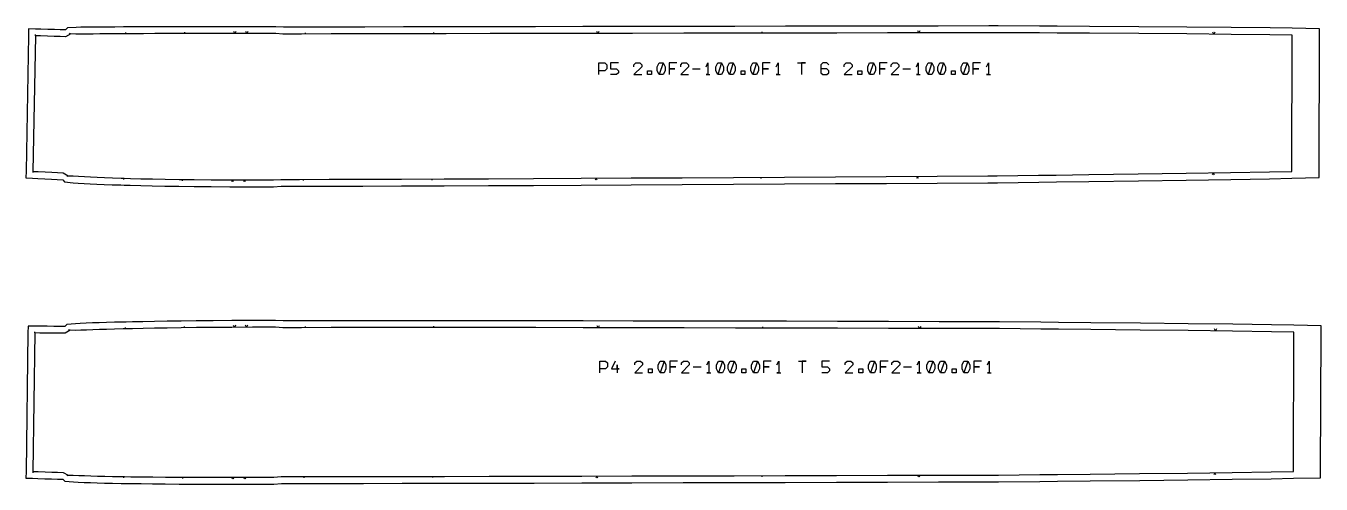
# Model space of a CAD drawing. Header units: metres. Extents: x -12 to 17699, y -154 to 17579.
# Drawn here: x -10 to 1890, y 2263 to 2935 of the extents above; entities that cross this region are included whole.
import ezdxf

# ---------------------------------------------------------------- set-up
doc = ezdxf.new("R2010")
doc.units = ezdxf.units.M

msp = doc.modelspace()

# ---------------------------------------------------------------- linework, layer by layer
at = {"layer": 'Marge'}
for points in [[(-0.47, 2712.039), (7.105, 2711.683), (17.582, 2711.175), (27.131, 2710.699), (35.814, 2710.254), (43.803, 2709.844), (46.636, 2706.822), (59.315, 2705.492), (66.372, 2704.9), (75.099, 2704.439), (84.166, 2703.949), (94.024, 2703.454), (104.762, 2703.001), (116.385, 2702.562), (129.046, 2702.121), (133.781, 2701.991), (142.989, 2701.739), (158.324, 2701.362), (175.232, 2700.965), (193.841, 2700.572), (214.273, 2700.223), (236.719, 2699.956), (261.455, 2699.762), (288.825, 2699.634), (319.206, 2699.575), (353.075, 2699.592), (364.289, 2700.404), (391.135, 2700.371), (434.451, 2700.434), (484.23, 2700.565), (540.904, 2700.753), (603.311, 2700.985), (668.31, 2701.25), (734.614, 2701.573), (804.412, 2701.96), (877.615, 2702.366), (952.624, 2702.774), (1027.662, 2703.194), (1102.459, 2703.632), (1177.436, 2704.086), (1252.024, 2704.526), (1326.725, 2704.95), (1401.088, 2705.386), (1414.846, 2705.47), (1475.558, 2706.287), (1501.451, 2706.636), (1549.07, 2707.287), (1621.68, 2708.288), (1692.038, 2709.302), (1757.199, 2710.306), (1814.247, 2711.286), (1846.968, 2712.031), (1886.716, 2712.936), (1886.74, 2721.921), (1887.278, 2921.843), (1887.303, 2931.309), (1847.439, 2931.95), (1814.776, 2932.475), (1757.831, 2933.059), (1692.79, 2933.605), (1622.562, 2934.124), (1550.085, 2934.612), (1502.555, 2934.915), (1476.71, 2935.075), (1416.109, 2935.439), (1402.378, 2935.415), (1328.151, 2935.287), (1253.584, 2935.155), (1179.129, 2935.026), (1104.289, 2934.899), (1029.629, 2934.77), (954.728, 2934.636), (879.854, 2934.501), (806.783, 2934.37), (737.117, 2934.245), (670.94, 2934.118), (606.062, 2933.987), (543.772, 2933.857), (487.207, 2933.736), (437.529, 2933.626), (394.308, 2933.526), (367.546, 2933.43), (356.363, 2934.252), (322.581, 2934.265), (292.283, 2934.267), (264.993, 2934.263), (240.335, 2934.25), (217.961, 2934.219), (197.589, 2934.154), (179.031, 2934.065), (162.174, 2933.983), (146.898, 2933.931), (137.703, 2933.907), (133.013, 2933.894), (120.4, 2933.817), (108.817, 2933.748), (98.124, 2933.667), (88.319, 2933.548), (79.296, 2933.446), (70.587, 2933.392), (63.625, 2933.134), (50.743, 2932.457), (48.148, 2929.565), (40.223, 2929.74), (31.57, 2929.982), (22.035, 2930.283), (11.569, 2930.633), (4.004, 2930.896), (-6.155, 2931.249), (-6.342, 2921.086), (-9.998, 2722.212), (-10.177, 2712.496)], [(-0.304, 2271.881), (7.284, 2271.65), (17.795, 2271.33), (27.377, 2271.038), (36.097, 2270.778), (44.117, 2270.55), (46.913, 2267.608), (59.667, 2266.54), (66.727, 2266.096), (75.465, 2265.813), (84.539, 2265.501), (94.402, 2265.187), (105.146, 2264.92), (116.778, 2264.672), (129.447, 2264.426), (134.175, 2264.362), (143.395, 2264.239), (158.738, 2264.055), (175.658, 2263.855), (194.282, 2263.659), (214.728, 2263.505), (237.186, 2263.416), (261.935, 2263.379), (289.322, 2263.383), (319.723, 2263.427), (353.618, 2263.515), (364.812, 2264.318), (391.706, 2264.307), (435.062, 2264.358), (484.891, 2264.436), (541.625, 2264.539), (604.103, 2264.659), (669.174, 2264.792), (735.551, 2264.944), (805.425, 2265.119), (878.713, 2265.302), (953.811, 2265.488), (1028.935, 2265.677), (1103.818, 2265.871), (1178.882, 2266.07), (1253.558, 2266.264), (1328.348, 2266.454), (1402.796, 2266.647), (1416.569, 2266.684), (1477.352, 2267.295), (1503.276, 2267.559), (1550.951, 2268.054), (1623.648, 2268.831), (1694.089, 2269.629), (1759.327, 2270.431), (1816.442, 2271.234), (1849.202, 2271.879), (1888.975, 2272.661), (1889.005, 2281.743), (1889.69, 2486.168), (1889.721, 2495.521), (1849.886, 2496.3), (1817.167, 2496.939), (1760.123, 2497.729), (1694.967, 2498.513), (1624.616, 2499.287), (1552.013, 2500.041), (1504.4, 2500.53), (1478.51, 2500.791), (1417.804, 2501.404), (1404.047, 2501.439), (1329.687, 2501.611), (1254.99, 2501.768), (1180.405, 2501.943), (1105.431, 2502.133), (1030.636, 2502.306), (955.602, 2502.457), (880.596, 2502.596), (807.396, 2502.739), (737.601, 2502.876), (671.299, 2502.957), (606.304, 2502.982), (543.899, 2502.983), (487.228, 2502.961), (437.452, 2502.907), (394.141, 2502.812), (367.296, 2502.684), (356.108, 2503.455), (322.249, 2503.366), (291.88, 2503.227), (264.523, 2503.045), (239.803, 2502.825), (217.371, 2502.561), (196.952, 2502.244), (178.352, 2501.901), (161.455, 2501.567), (146.137, 2501.268), (136.927, 2501.081), (132.214, 2500.984), (119.568, 2500.66), (107.956, 2500.351), (97.235, 2500.037), (87.401, 2499.693), (78.353, 2499.371), (69.63, 2499.096), (62.626, 2498.662), (49.895, 2497.692), (47.145, 2494.737), (39.228, 2494.692), (30.583, 2494.712), (21.048, 2494.796), (10.577, 2494.929), (2.995, 2495.049), (-7.023, 2495.208), (-7.163, 2485.19), (-9.999, 2282.016), (-10.136, 2272.18)]]:
    msp.add_lwpolyline(points, close=True, dxfattribs=at)
at = {"layer": 'Patron'}
for points in [[(0, 2722.028), (7.574, 2721.672), (18.066, 2721.163), (27.629, 2720.687), (36.326, 2720.241), (44.315, 2719.831), (51.743, 2715.419), (59.219, 2715.491), (67.153, 2714.87), (75.623, 2714.426), (84.706, 2713.934), (94.526, 2713.441), (105.183, 2712.992), (116.763, 2712.554), (129.394, 2712.115), (134.056, 2711.987), (143.262, 2711.735), (158.57, 2711.359), (175.467, 2710.963), (194.053, 2710.569), (214.443, 2710.222), (236.839, 2709.955), (261.534, 2709.761), (288.872, 2709.634), (319.225, 2709.575), (353.07, 2709.592), (363.542, 2710.376), (391.137, 2710.371), (434.436, 2710.434), (484.204, 2710.565), (540.871, 2710.753), (603.274, 2710.985), (668.269, 2711.25), (734.566, 2711.573), (804.356, 2711.96), (877.559, 2712.366), (952.57, 2712.774), (1027.606, 2713.194), (1102.401, 2713.632), (1177.376, 2714.086), (1251.965, 2714.526), (1326.668, 2714.95), (1401.029, 2715.386), (1414.785, 2715.469), (1475.423, 2716.286), (1501.316, 2716.635), (1548.933, 2717.286), (1621.542, 2718.287), (1691.894, 2719.301), (1757.045, 2720.304), (1814.075, 2721.284), (1846.74, 2722.028), (1847.278, 2921.951), (1814.673, 2922.476), (1757.747, 2923.059), (1692.716, 2923.605), (1622.495, 2924.124), (1550.021, 2924.612), (1502.494, 2924.915), (1476.649, 2925.075), (1416.126, 2925.439), (1402.395, 2925.415), (1328.169, 2925.287), (1253.601, 2925.155), (1179.146, 2925.026), (1104.306, 2924.899), (1029.647, 2924.77), (954.746, 2924.636), (879.872, 2924.501), (806.801, 2924.37), (737.137, 2924.245), (670.96, 2924.118), (606.083, 2923.987), (543.793, 2923.857), (487.229, 2923.736), (437.553, 2923.626), (394.332, 2923.526), (366.788, 2923.459), (356.359, 2924.252), (322.58, 2924.265), (292.284, 2924.267), (264.998, 2924.263), (240.349, 2924.25), (217.993, 2924.22), (197.637, 2924.154), (179.08, 2924.065), (162.208, 2923.983), (146.924, 2923.931), (137.73, 2923.907), (133.075, 2923.895), (120.459, 2923.817), (108.892, 2923.748), (98.245, 2923.668), (88.432, 2923.549), (79.354, 2923.446), (70.889, 2923.397), (62.953, 2923.157), (55.498, 2923.659), (47.927, 2919.568), (39.944, 2919.744), (31.254, 2919.987), (21.701, 2920.288), (11.221, 2920.639), (3.656, 2920.902)], [(0, 2281.876), (7.588, 2281.646), (18.1, 2281.325), (27.681, 2281.034), (36.396, 2280.774), (44.401, 2280.546), (51.861, 2276.298), (59.35, 2276.535), (67.299, 2276.08), (75.784, 2275.808), (84.884, 2275.495), (94.72, 2275.182), (105.394, 2274.917), (116.992, 2274.67), (129.641, 2274.425), (134.31, 2274.361), (143.529, 2274.238), (158.858, 2274.054), (175.777, 2273.854), (194.387, 2273.659), (214.803, 2273.505), (237.226, 2273.416), (261.95, 2273.379), (289.32, 2273.383), (319.709, 2273.427), (353.592, 2273.515), (364.074, 2274.291), (391.7, 2274.307), (435.05, 2274.358), (484.875, 2274.436), (541.607, 2274.539), (604.083, 2274.659), (669.154, 2274.792), (735.528, 2274.944), (805.4, 2275.119), (878.688, 2275.302), (953.786, 2275.488), (1028.91, 2275.677), (1103.792, 2275.871), (1178.856, 2276.07), (1253.532, 2276.264), (1328.323, 2276.454), (1402.77, 2276.647), (1416.542, 2276.684), (1477.251, 2277.294), (1503.174, 2277.558), (1550.847, 2278.053), (1623.541, 2278.831), (1693.976, 2279.628), (1759.204, 2280.43), (1816.301, 2281.233), (1849.005, 2281.877), (1849.69, 2486.302), (1817.028, 2486.94), (1760.003, 2487.73), (1694.857, 2488.513), (1624.512, 2489.288), (1551.911, 2490.041), (1504.299, 2490.531), (1478.409, 2490.792), (1417.779, 2491.404), (1404.024, 2491.439), (1329.666, 2491.611), (1254.966, 2491.768), (1180.38, 2491.943), (1105.408, 2492.134), (1030.616, 2492.306), (955.583, 2492.457), (880.576, 2492.596), (807.376, 2492.739), (737.589, 2492.876), (671.295, 2492.957), (606.303, 2492.982), (543.903, 2492.983), (487.239, 2492.961), (437.474, 2492.908), (394.178, 2492.812), (366.585, 2492.71), (356.134, 2493.455), (322.295, 2493.366), (291.946, 2493.227), (264.612, 2493.046), (239.92, 2492.826), (217.527, 2492.562), (197.136, 2492.246), (178.549, 2491.902), (161.65, 2491.569), (146.341, 2491.27), (137.132, 2491.083), (132.469, 2490.987), (119.834, 2490.664), (108.249, 2490.355), (97.585, 2490.043), (87.757, 2489.7), (78.664, 2489.376), (70.186, 2489.112), (62.238, 2488.669), (54.768, 2488.959), (47.203, 2484.738), (39.204, 2484.692), (30.495, 2484.712), (20.921, 2484.797), (10.418, 2484.93), (2.836, 2485.051)]]:
    msp.add_lwpolyline(points, close=True, dxfattribs=at)
at = {"layer": 'Repers points'}
for p, q in [((222.845, 2924.226), (222.843, 2926.026)), ((1069.888, 2924.84), (1069.885, 2926.64)), ((3.656, 2920.902), (3.719, 2922.701)), ((54.525, 2923.133), (53.669, 2924.717)), ((54.525, 2923.133), (53.669, 2924.717)), ((136.599, 2923.904), (136.594, 2925.704)), ((399.956, 2923.539), (399.952, 2925.339)), ((588.094, 2923.949), (588.09, 2925.749)), ((0, 2722.028), (-0.085, 2720.23)), ((50.774, 2715.995), (49.855, 2714.447)), ((50.774, 2715.995), (49.855, 2714.447)), ((132.902, 2712.019), (132.853, 2710.22)), ((219.28, 2710.164), (219.259, 2708.364)), ((396.702, 2710.379), (396.705, 2708.579)), ((585.171, 2710.918), (585.178, 2709.118)), ((1067.808, 2713.429), (1067.818, 2711.629)), ((53.763, 2488.399), (52.886, 2489.97)), ((53.763, 2488.399), (52.886, 2489.97)), ((135.945, 2491.058), (135.908, 2492.858)), ((222.33, 2492.619), (222.308, 2494.419)), ((399.753, 2492.824), (399.749, 2494.624)), ((588.223, 2492.982), (588.223, 2494.782)), ((1070.865, 2492.213), (1070.87, 2494.013)), ((2.836, 2485.051), (2.865, 2486.85)), ((0, 2281.876), (-0.055, 2280.077)), ((50.937, 2276.824), (50.046, 2275.26)), ((50.937, 2276.824), (50.046, 2275.26)), ((133.227, 2274.376), (133.203, 2272.576)), ((219.721, 2273.486), (219.714, 2271.686)), ((397.351, 2274.314), (397.354, 2272.514)), ((586.04, 2274.624), (586.043, 2272.824)), ((1069.241, 2275.781), (1069.246, 2273.981))]:
    msp.add_line(p, q, dxfattribs=at)
at = {"layer": 'Repers suspente'}
for p, q in [((296.215, 2924.267), (294.715, 2927.267)), ((297.715, 2927.267), (296.215, 2924.267)), ((313.763, 2924.265), (312.263, 2927.265)), ((315.263, 2927.265), (313.763, 2924.265)), ((828.624, 2924.409), (827.118, 2927.406)), ((830.118, 2927.411), (828.624, 2924.409)), ((1299.486, 2925.236), (1297.98, 2928.233)), ((1300.98, 2928.239), (1299.486, 2925.236)), ((1732.533, 2923.271), (1731.058, 2926.283)), ((1734.058, 2926.258), (1732.533, 2923.271)), ((1731.59, 2719.912), (1730.136, 2716.89)), ((1733.136, 2716.936), (1731.59, 2719.912)), ((292.777, 2709.626), (291.271, 2706.629)), ((294.271, 2706.623), (292.777, 2709.626)), ((310.356, 2709.592), (308.85, 2706.595)), ((311.85, 2706.589), (310.356, 2709.592)), ((826.122, 2712.08), (824.638, 2709.072)), ((827.638, 2709.089), (826.122, 2712.08)), ((1297.806, 2714.786), (1296.323, 2711.778)), ((1299.323, 2711.795), (1297.806, 2714.786)), ((295.826, 2493.245), (294.312, 2496.238)), ((297.312, 2496.252), (295.826, 2493.245)), ((313.404, 2493.326), (311.891, 2496.319)), ((314.891, 2496.332), (313.404, 2493.326)), ((829.176, 2492.696), (827.682, 2495.699)), ((830.682, 2495.693), (829.176, 2492.696)), ((1300.867, 2491.672), (1299.373, 2494.675)), ((1302.373, 2494.669), (1300.867, 2491.672)), ((1734.666, 2488.035), (1733.202, 2491.052)), ((1736.202, 2491.016), (1734.666, 2488.035)), ((1733.81, 2280.118), (1732.347, 2277.1)), ((1735.347, 2277.136), (1733.81, 2280.118)), ((293.306, 2273.389), (291.81, 2270.386)), ((294.81, 2270.391), (293.306, 2273.389)), ((310.905, 2273.414), (309.409, 2270.412)), ((312.409, 2270.416), (310.905, 2273.414)), ((827.272, 2275.174), (825.779, 2272.17)), ((828.779, 2272.177), (827.272, 2275.174)), ((1299.509, 2276.381), (1298.017, 2273.377)), ((1301.017, 2273.385), (1299.509, 2276.381))]:
    msp.add_line(p, q, dxfattribs=at)
at = {"layer": 'Text'}
for p, q in [((830.331, 2863.94), (830.331, 2881.082)), ((830.331, 2881.082), (838.903, 2881.082)), ((838.903, 2869.654), (830.331, 2869.654)), ((838.903, 2881.082), (841.76, 2878.225)), ((841.76, 2872.511), (838.903, 2869.654)), ((841.76, 2878.225), (841.76, 2872.511)), ((858.903, 2881.082), (847.474, 2881.082)), ((847.474, 2881.082), (847.474, 2872.511)), ((847.474, 2872.511), (856.046, 2872.511)), ((856.046, 2872.511), (858.903, 2869.654)), ((858.903, 2869.654), (858.903, 2866.797)), ((881.76, 2878.225), (884.617, 2881.082)), ((881.76, 2875.368), (881.76, 2878.225)), ((893.189, 2875.368), (881.76, 2863.94)), ((884.617, 2881.082), (890.331, 2881.082)), ((890.331, 2881.082), (893.189, 2878.225)), ((893.189, 2878.225), (893.189, 2875.368)), ((901.76, 2869.654), (907.474, 2869.654)), ((901.76, 2863.94), (901.76, 2869.654)), ((907.474, 2869.654), (907.474, 2863.94)), ((916.046, 2875.368), (918.903, 2881.082)), ((916.046, 2869.654), (916.046, 2875.368)), ((918.903, 2863.94), (916.046, 2869.654)), ((918.903, 2881.082), (924.617, 2881.082)), ((924.617, 2881.082), (918.903, 2863.94)), ((924.617, 2881.082), (927.474, 2875.368)), ((927.474, 2869.654), (924.617, 2863.94)), ((927.474, 2875.368), (927.474, 2869.654)), ((944.617, 2881.082), (933.189, 2881.082)), ((933.189, 2881.082), (933.189, 2872.511)), ((933.189, 2872.511), (941.76, 2872.511)), ((941.76, 2872.511), (933.189, 2872.511)), ((933.189, 2872.511), (933.189, 2863.94)), ((950.331, 2878.225), (953.189, 2881.082)), ((950.331, 2875.368), (950.331, 2878.225)), ((961.76, 2875.368), (950.331, 2863.94)), ((953.189, 2881.082), (958.903, 2881.082)), ((958.903, 2881.082), (961.76, 2878.225)), ((961.76, 2878.225), (961.76, 2875.368)), ((967.474, 2872.511), (978.903, 2872.511)), ((987.474, 2875.368), (990.331, 2881.082)), ((990.331, 2881.082), (990.331, 2863.94)), ((1001.76, 2875.368), (1004.617, 2881.082)), ((1001.76, 2869.654), (1001.76, 2875.368)), ((1004.617, 2863.94), (1001.76, 2869.654)), ((1004.617, 2881.082), (1010.331, 2881.082)), ((1010.331, 2881.082), (1004.617, 2863.94)), ((1010.331, 2881.082), (1013.189, 2875.368)), ((1013.189, 2869.654), (1010.331, 2863.94)), ((1013.189, 2875.368), (1013.189, 2869.654)), ((1018.903, 2875.368), (1021.76, 2881.082)), ((1018.903, 2869.654), (1018.903, 2875.368)), ((1021.76, 2863.94), (1018.903, 2869.654)), ((1021.76, 2881.082), (1027.474, 2881.082)), ((1027.474, 2881.082), (1021.76, 2863.94)), ((1027.474, 2881.082), (1030.331, 2875.368)), ((1030.331, 2869.654), (1027.474, 2863.94)), ((1030.331, 2875.368), (1030.331, 2869.654)), ((1038.903, 2869.654), (1044.617, 2869.654)), ((1038.903, 2863.94), (1038.903, 2869.654)), ((1044.617, 2869.654), (1044.617, 2863.94)), ((1053.189, 2875.368), (1056.046, 2881.082)), ((1053.189, 2869.654), (1053.189, 2875.368)), ((1056.046, 2863.94), (1053.189, 2869.654)), ((1056.046, 2881.082), (1061.76, 2881.082)), ((1061.76, 2881.082), (1056.046, 2863.94)), ((1061.76, 2881.082), (1064.617, 2875.368)), ((1064.617, 2869.654), (1061.76, 2863.94)), ((1064.617, 2875.368), (1064.617, 2869.654)), ((1081.76, 2881.082), (1070.331, 2881.082)), ((1070.331, 2881.082), (1070.331, 2872.511)), ((1070.331, 2872.511), (1078.903, 2872.511)), ((1078.903, 2872.511), (1070.331, 2872.511)), ((1070.331, 2872.511), (1070.331, 2863.94)), ((1090.331, 2875.368), (1093.189, 2881.082)), ((1093.189, 2881.082), (1093.189, 2863.94)), ((1121.76, 2881.082), (1133.189, 2881.082)), ((1133.189, 2881.082), (1127.474, 2881.082)), ((1127.474, 2881.082), (1127.474, 2863.94)), ((1158.903, 2881.082), (1156.046, 2878.225)), ((1156.046, 2878.225), (1156.046, 2866.797)), ((1164.617, 2872.511), (1156.046, 2872.511)), ((1164.617, 2881.082), (1158.903, 2881.082)), ((1167.474, 2878.225), (1164.617, 2881.082)), ((1167.474, 2869.654), (1164.617, 2872.511)), ((1167.474, 2866.797), (1167.474, 2869.654)), ((1190.331, 2878.225), (1193.189, 2881.082)), ((1190.331, 2875.368), (1190.331, 2878.225)), ((1201.76, 2875.368), (1190.331, 2863.94)), ((1193.189, 2881.082), (1198.903, 2881.082)), ((1198.903, 2881.082), (1201.76, 2878.225)), ((1201.76, 2878.225), (1201.76, 2875.368)), ((1210.331, 2869.654), (1216.046, 2869.654)), ((1210.331, 2863.94), (1210.331, 2869.654)), ((1216.046, 2869.654), (1216.046, 2863.94)), ((1224.617, 2875.368), (1227.474, 2881.082)), ((1224.617, 2869.654), (1224.617, 2875.368)), ((1227.474, 2863.94), (1224.617, 2869.654)), ((1227.474, 2881.082), (1233.189, 2881.082)), ((1233.189, 2881.082), (1227.474, 2863.94)), ((1233.189, 2881.082), (1236.046, 2875.368)), ((1236.046, 2869.654), (1233.189, 2863.94)), ((1236.046, 2875.368), (1236.046, 2869.654)), ((1253.189, 2881.082), (1241.76, 2881.082)), ((1241.76, 2881.082), (1241.76, 2872.511)), ((1241.76, 2872.511), (1250.331, 2872.511)), ((1250.331, 2872.511), (1241.76, 2872.511)), ((1241.76, 2872.511), (1241.76, 2863.94)), ((1258.903, 2878.225), (1261.76, 2881.082)), ((1258.903, 2875.368), (1258.903, 2878.225)), ((1270.331, 2875.368), (1258.903, 2863.94)), ((1261.76, 2881.082), (1267.474, 2881.082)), ((1267.474, 2881.082), (1270.331, 2878.225)), ((1270.331, 2878.225), (1270.331, 2875.368)), ((1276.046, 2872.511), (1287.474, 2872.511)), ((1296.046, 2875.368), (1298.903, 2881.082)), ((1298.903, 2881.082), (1298.903, 2863.94)), ((1310.331, 2875.368), (1313.189, 2881.082)), ((1310.331, 2869.654), (1310.331, 2875.368)), ((1313.189, 2863.94), (1310.331, 2869.654)), ((1313.189, 2881.082), (1318.903, 2881.082)), ((1318.903, 2881.082), (1313.189, 2863.94)), ((1318.903, 2881.082), (1321.76, 2875.368)), ((1321.76, 2869.654), (1318.903, 2863.94)), ((1321.76, 2875.368), (1321.76, 2869.654)), ((1327.474, 2875.368), (1330.331, 2881.082)), ((1327.474, 2869.654), (1327.474, 2875.368)), ((1330.331, 2863.94), (1327.474, 2869.654)), ((1330.331, 2881.082), (1336.046, 2881.082)), ((1336.046, 2881.082), (1330.331, 2863.94)), ((1336.046, 2881.082), (1338.903, 2875.368)), ((1338.903, 2869.654), (1336.046, 2863.94)), ((1338.903, 2875.368), (1338.903, 2869.654)), ((1347.474, 2869.654), (1353.189, 2869.654)), ((1347.474, 2863.94), (1347.474, 2869.654)), ((1353.189, 2869.654), (1353.189, 2863.94)), ((1361.76, 2875.368), (1364.617, 2881.082)), ((1361.76, 2869.654), (1361.76, 2875.368)), ((1364.617, 2863.94), (1361.76, 2869.654)), ((1364.617, 2881.082), (1370.331, 2881.082)), ((1370.331, 2881.082), (1364.617, 2863.94)), ((1370.331, 2881.082), (1373.189, 2875.368)), ((1373.189, 2869.654), (1370.331, 2863.94)), ((1373.189, 2875.368), (1373.189, 2869.654)), ((1390.331, 2881.082), (1378.903, 2881.082)), ((1378.903, 2881.082), (1378.903, 2872.511)), ((1378.903, 2872.511), (1387.474, 2872.511)), ((1387.474, 2872.511), (1378.903, 2872.511)), ((1378.903, 2872.511), (1378.903, 2863.94)), ((1398.903, 2875.368), (1401.76, 2881.082)), ((1401.76, 2881.082), (1401.76, 2863.94)), ((856.046, 2863.94), (847.474, 2863.94)), ((858.903, 2866.797), (856.046, 2863.94)), ((881.76, 2863.94), (893.189, 2863.94)), ((907.474, 2863.94), (901.76, 2863.94)), ((924.617, 2863.94), (918.903, 2863.94)), ((950.331, 2863.94), (961.76, 2863.94)), ((990.331, 2863.94), (987.474, 2863.94)), ((987.474, 2863.94), (993.189, 2863.94)), ((1010.331, 2863.94), (1004.617, 2863.94)), ((1027.474, 2863.94), (1021.76, 2863.94)), ((1044.617, 2863.94), (1038.903, 2863.94)), ((1061.76, 2863.94), (1056.046, 2863.94)), ((1093.189, 2863.94), (1090.331, 2863.94)), ((1090.331, 2863.94), (1096.046, 2863.94)), ((1156.046, 2866.797), (1158.903, 2863.94)), ((1158.903, 2863.94), (1164.617, 2863.94)), ((1164.617, 2863.94), (1167.474, 2866.797)), ((1190.331, 2863.94), (1201.76, 2863.94)), ((1216.046, 2863.94), (1210.331, 2863.94)), ((1233.189, 2863.94), (1227.474, 2863.94)), ((1258.903, 2863.94), (1270.331, 2863.94)), ((1298.903, 2863.94), (1296.046, 2863.94)), ((1296.046, 2863.94), (1301.76, 2863.94)), ((1318.903, 2863.94), (1313.189, 2863.94)), ((1336.046, 2863.94), (1330.331, 2863.94)), ((1353.189, 2863.94), (1347.474, 2863.94)), ((1370.331, 2863.94), (1364.617, 2863.94)), ((1401.76, 2863.94), (1398.903, 2863.94)), ((1398.903, 2863.94), (1404.617, 2863.94)), ((831.568, 2426.768), (831.568, 2443.911)), ((831.568, 2443.911), (840.14, 2443.911)), ((840.14, 2432.482), (831.568, 2432.482)), ((840.14, 2443.911), (842.997, 2441.054)), ((842.997, 2435.339), (840.14, 2432.482)), ((842.997, 2441.054), (842.997, 2435.339)), ((854.425, 2443.911), (848.711, 2432.482)), ((848.711, 2432.482), (860.14, 2432.482)), ((857.283, 2432.482), (857.283, 2438.196)), ((857.283, 2438.196), (857.283, 2426.768)), ((860.14, 2432.482), (857.283, 2432.482)), ((882.997, 2441.054), (885.854, 2443.911)), ((882.997, 2438.196), (882.997, 2441.054)), ((894.425, 2438.196), (882.997, 2426.768)), ((885.854, 2443.911), (891.568, 2443.911)), ((891.568, 2443.911), (894.425, 2441.054)), ((894.425, 2441.054), (894.425, 2438.196)), ((902.997, 2432.482), (908.711, 2432.482)), ((902.997, 2426.768), (902.997, 2432.482)), ((908.711, 2432.482), (908.711, 2426.768)), ((917.283, 2438.196), (920.14, 2443.911)), ((917.283, 2432.482), (917.283, 2438.196)), ((920.14, 2426.768), (917.283, 2432.482)), ((920.14, 2443.911), (925.854, 2443.911)), ((925.854, 2443.911), (920.14, 2426.768)), ((925.854, 2443.911), (928.711, 2438.196)), ((928.711, 2432.482), (925.854, 2426.768)), ((928.711, 2438.196), (928.711, 2432.482)), ((945.854, 2443.911), (934.425, 2443.911)), ((934.425, 2443.911), (934.425, 2435.339)), ((934.425, 2435.339), (942.997, 2435.339)), ((942.997, 2435.339), (934.425, 2435.339)), ((934.425, 2435.339), (934.425, 2426.768)), ((951.568, 2441.054), (954.425, 2443.911)), ((951.568, 2438.196), (951.568, 2441.054)), ((962.997, 2438.196), (951.568, 2426.768)), ((954.425, 2443.911), (960.14, 2443.911)), ((960.14, 2443.911), (962.997, 2441.054)), ((962.997, 2441.054), (962.997, 2438.196)), ((968.711, 2435.339), (980.14, 2435.339)), ((988.711, 2438.196), (991.568, 2443.911)), ((991.568, 2443.911), (991.568, 2426.768)), ((1002.997, 2438.196), (1005.854, 2443.911)), ((1002.997, 2432.482), (1002.997, 2438.196)), ((1005.854, 2426.768), (1002.997, 2432.482)), ((1005.854, 2443.911), (1011.568, 2443.911)), ((1011.568, 2443.911), (1005.854, 2426.768)), ((1011.568, 2443.911), (1014.425, 2438.196)), ((1014.425, 2432.482), (1011.568, 2426.768)), ((1014.425, 2438.196), (1014.425, 2432.482)), ((1020.14, 2438.196), (1022.997, 2443.911)), ((1020.14, 2432.482), (1020.14, 2438.196)), ((1022.997, 2426.768), (1020.14, 2432.482)), ((1022.997, 2443.911), (1028.711, 2443.911)), ((1028.711, 2443.911), (1022.997, 2426.768)), ((1028.711, 2443.911), (1031.568, 2438.196)), ((1031.568, 2432.482), (1028.711, 2426.768)), ((1031.568, 2438.196), (1031.568, 2432.482)), ((1040.14, 2432.482), (1045.854, 2432.482)), ((1040.14, 2426.768), (1040.14, 2432.482)), ((1045.854, 2432.482), (1045.854, 2426.768)), ((1054.425, 2438.196), (1057.283, 2443.911)), ((1054.425, 2432.482), (1054.425, 2438.196)), ((1057.283, 2426.768), (1054.425, 2432.482)), ((1057.283, 2443.911), (1062.997, 2443.911)), ((1062.997, 2443.911), (1057.283, 2426.768)), ((1062.997, 2443.911), (1065.854, 2438.196)), ((1065.854, 2432.482), (1062.997, 2426.768)), ((1065.854, 2438.196), (1065.854, 2432.482)), ((1082.997, 2443.911), (1071.568, 2443.911)), ((1071.568, 2443.911), (1071.568, 2435.339)), ((1071.568, 2435.339), (1080.14, 2435.339)), ((1080.14, 2435.339), (1071.568, 2435.339)), ((1071.568, 2435.339), (1071.568, 2426.768)), ((1091.568, 2438.196), (1094.425, 2443.911)), ((1094.425, 2443.911), (1094.425, 2426.768)), ((1122.997, 2443.911), (1134.425, 2443.911)), ((1134.425, 2443.911), (1128.711, 2443.911)), ((1128.711, 2443.911), (1128.711, 2426.768)), ((1168.711, 2443.911), (1157.283, 2443.911)), ((1157.283, 2443.911), (1157.283, 2435.339)), ((1157.283, 2435.339), (1165.854, 2435.339)), ((1165.854, 2435.339), (1168.711, 2432.482)), ((1168.711, 2432.482), (1168.711, 2429.625)), ((1191.568, 2441.054), (1194.425, 2443.911)), ((1191.568, 2438.196), (1191.568, 2441.054)), ((1202.997, 2438.196), (1191.568, 2426.768)), ((1194.425, 2443.911), (1200.14, 2443.911)), ((1200.14, 2443.911), (1202.997, 2441.054)), ((1202.997, 2441.054), (1202.997, 2438.196)), ((1211.568, 2432.482), (1217.283, 2432.482)), ((1211.568, 2426.768), (1211.568, 2432.482)), ((1217.283, 2432.482), (1217.283, 2426.768)), ((1225.854, 2438.196), (1228.711, 2443.911)), ((1225.854, 2432.482), (1225.854, 2438.196)), ((1228.711, 2426.768), (1225.854, 2432.482)), ((1228.711, 2443.911), (1234.425, 2443.911)), ((1234.425, 2443.911), (1228.711, 2426.768)), ((1234.425, 2443.911), (1237.283, 2438.196)), ((1237.283, 2432.482), (1234.425, 2426.768)), ((1237.283, 2438.196), (1237.283, 2432.482)), ((1254.425, 2443.911), (1242.997, 2443.911)), ((1242.997, 2443.911), (1242.997, 2435.339)), ((1242.997, 2435.339), (1251.568, 2435.339)), ((1251.568, 2435.339), (1242.997, 2435.339)), ((1242.997, 2435.339), (1242.997, 2426.768)), ((1260.14, 2441.054), (1262.997, 2443.911)), ((1260.14, 2438.196), (1260.14, 2441.054)), ((1271.568, 2438.196), (1260.14, 2426.768)), ((1262.997, 2443.911), (1268.711, 2443.911)), ((1268.711, 2443.911), (1271.568, 2441.054)), ((1271.568, 2441.054), (1271.568, 2438.196)), ((1277.283, 2435.339), (1288.711, 2435.339)), ((1297.283, 2438.196), (1300.14, 2443.911)), ((1300.14, 2443.911), (1300.14, 2426.768)), ((1311.568, 2438.196), (1314.425, 2443.911)), ((1311.568, 2432.482), (1311.568, 2438.196)), ((1314.425, 2426.768), (1311.568, 2432.482)), ((1314.425, 2443.911), (1320.14, 2443.911)), ((1320.14, 2443.911), (1314.425, 2426.768)), ((1320.14, 2443.911), (1322.997, 2438.196)), ((1322.997, 2432.482), (1320.14, 2426.768)), ((1322.997, 2438.196), (1322.997, 2432.482)), ((1328.711, 2438.196), (1331.568, 2443.911)), ((1328.711, 2432.482), (1328.711, 2438.196)), ((1331.568, 2426.768), (1328.711, 2432.482)), ((1331.568, 2443.911), (1337.283, 2443.911)), ((1337.283, 2443.911), (1331.568, 2426.768)), ((1337.283, 2443.911), (1340.14, 2438.196)), ((1340.14, 2432.482), (1337.283, 2426.768)), ((1340.14, 2438.196), (1340.14, 2432.482)), ((1348.711, 2432.482), (1354.425, 2432.482)), ((1348.711, 2426.768), (1348.711, 2432.482)), ((1354.425, 2432.482), (1354.425, 2426.768)), ((1362.997, 2438.196), (1365.854, 2443.911)), ((1362.997, 2432.482), (1362.997, 2438.196)), ((1365.854, 2426.768), (1362.997, 2432.482)), ((1365.854, 2443.911), (1371.568, 2443.911)), ((1371.568, 2443.911), (1365.854, 2426.768)), ((1371.568, 2443.911), (1374.425, 2438.196)), ((1374.425, 2432.482), (1371.568, 2426.768)), ((1374.425, 2438.196), (1374.425, 2432.482)), ((1391.568, 2443.911), (1380.14, 2443.911)), ((1380.14, 2443.911), (1380.14, 2435.339)), ((1380.14, 2435.339), (1388.711, 2435.339)), ((1388.711, 2435.339), (1380.14, 2435.339)), ((1380.14, 2435.339), (1380.14, 2426.768)), ((1400.14, 2438.196), (1402.997, 2443.911)), ((1402.997, 2443.911), (1402.997, 2426.768)), ((882.997, 2426.768), (894.425, 2426.768)), ((908.711, 2426.768), (902.997, 2426.768)), ((925.854, 2426.768), (920.14, 2426.768)), ((951.568, 2426.768), (962.997, 2426.768)), ((991.568, 2426.768), (988.711, 2426.768)), ((988.711, 2426.768), (994.425, 2426.768)), ((1011.568, 2426.768), (1005.854, 2426.768)), ((1028.711, 2426.768), (1022.997, 2426.768)), ((1045.854, 2426.768), (1040.14, 2426.768)), ((1062.997, 2426.768), (1057.283, 2426.768)), ((1094.425, 2426.768), (1091.568, 2426.768)), ((1091.568, 2426.768), (1097.283, 2426.768)), ((1165.854, 2426.768), (1157.283, 2426.768)), ((1168.711, 2429.625), (1165.854, 2426.768)), ((1191.568, 2426.768), (1202.997, 2426.768)), ((1217.283, 2426.768), (1211.568, 2426.768)), ((1234.425, 2426.768), (1228.711, 2426.768)), ((1260.14, 2426.768), (1271.568, 2426.768)), ((1300.14, 2426.768), (1297.283, 2426.768)), ((1297.283, 2426.768), (1302.997, 2426.768)), ((1320.14, 2426.768), (1314.425, 2426.768)), ((1337.283, 2426.768), (1331.568, 2426.768)), ((1354.425, 2426.768), (1348.711, 2426.768)), ((1371.568, 2426.768), (1365.854, 2426.768)), ((1402.997, 2426.768), (1400.14, 2426.768)), ((1400.14, 2426.768), (1405.854, 2426.768))]:
    msp.add_line(p, q, dxfattribs=at)

doc.saveas('drawing.dxf')
